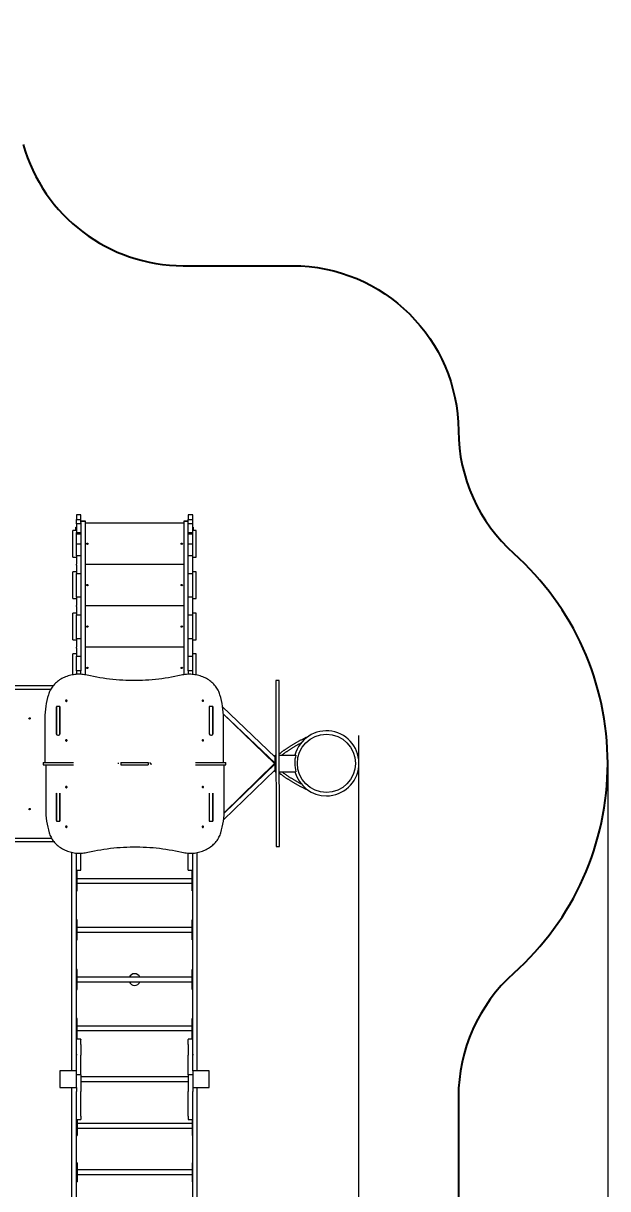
# Model space of a CAD drawing. Header units: millimetres. Extents: x -5243 to 4376, y -6091 to 4501.
# Drawn here: x 857 to 4376, y -2519 to 4501 of the extents above; entities that cross this region are included whole.
import ezdxf

# ---------------------------------------------------------------- set-up
doc = ezdxf.new("R2010")
doc.units = ezdxf.units.MM
for name, color, linetype in [('DiKom', 7, 'Continuous'), ('DIKOM_ЗОНА', 80, 'Continuous'), ('DIKOM_РАЗМЕР_ЗОНА', 7, 'Continuous'), ('DIKOM_РАЗМЕР_ОБЪЕКТА', 7, 'Continuous')]:
    doc.layers.add(name, color=color, linetype=linetype)
doc.styles.add('style1', font='arial.ttf', dxfattribs={"width": 0.8})
doc.dimstyles.new('1-50', dxfattribs={"dimtxt": 300, "dimasz": 200, "dimexe": 100, "dimexo": 0, "dimgap": 100, "dimtad": 1, "dimtxsty": 'style1', "dimcen": 200, "dimclrd": 7, "dimclre": 7, "dimclrt": 7, "dimadec": 1, "dimazin": 2, "dimtfac": 1, "dimtmove": 0, "dimatfit": 2, "dimfxl": 0, "dimlwd": 25, "dimlwe": 18, "dimarcsym": 0})

# ---------------------------------------------------------------- blocks, each defined once
blk = doc.blocks.new('*D11')
at = {"layer": 'Defpoints', "color": 0, "transparency": 16777216}
for p in [(-2906.5, 292.2), (2875.7, 212), (-2906.5, -4465.8)]:
    blk.add_point(p, dxfattribs=at)
at = {"layer": 'DIKOM_РАЗМЕР_ОБЪЕКТА', "color": 7, "lineweight": 18, "transparency": 16777216}
for p, q in [((-2906.5, 292.2), (-2906.5, -4565.8)), ((2875.7, 212), (2875.7, -4565.8))]:
    blk.add_line(p, q, dxfattribs=at)
at = {"layer": 'DIKOM_РАЗМЕР_ОБЪЕКТА', "color": 7, "lineweight": 25, "transparency": 16777216}
blk.add_line((2675.7, -4465.8), (-2706.5, -4465.8), dxfattribs=at)
at = {"layer": 'DIKOM_РАЗМЕР_ОБЪЕКТА', "color": 7, "transparency": 16777216}
for points in [[(-2706.5, -4432.5), (-2706.5, -4499.1), (-2906.5, -4465.8)], [(2675.7, -4432.5), (2675.7, -4499.1), (2875.7, -4465.8)]]:
    blk.add_solid(points, dxfattribs=at)
at = {"layer": 'DIKOM_РАЗМЕР_ОБЪЕКТА', "color": 7, "transparency": 16777216, "insert": (1204.8, -4212.6), "char_height": 300, "attachment_point": 5, "style": 'style1'}
blk.add_mtext('5800', dxfattribs=at)
blk = doc.blocks.new('*D12')
at = {"layer": 'Defpoints', "color": 0, "transparency": 16777216}
for p in [(-1173.1, 2502), (-3508.9, -3299.1), (1059.9, -3299.1)]:
    blk.add_point(p, dxfattribs=at)
at = {"layer": 'DIKOM_РАЗМЕР_ОБЪЕКТА', "color": 7, "lineweight": 18, "transparency": 16777216}
for p, q in [((-1173.1, 2502), (-3608.9, 2502)), ((1059.9, -3299.1), (-3608.9, -3299.1))]:
    blk.add_line(p, q, dxfattribs=at)
at = {"layer": 'DIKOM_РАЗМЕР_ОБЪЕКТА', "color": 7, "lineweight": 25, "transparency": 16777216}
blk.add_line((-3508.9, 2302), (-3508.9, -3099.1), dxfattribs=at)
at = {"layer": 'DIKOM_РАЗМЕР_ОБЪЕКТА', "color": 7, "transparency": 16777216}
for points in [[(-3542.2, 2302), (-3475.6, 2302), (-3508.9, 2502)], [(-3542.2, -3099.1), (-3475.6, -3099.1), (-3508.9, -3299.1)]]:
    blk.add_solid(points, dxfattribs=at)
at = {"layer": 'DIKOM_РАЗМЕР_ОБЪЕКТА', "color": 7, "transparency": 16777216, "insert": (-3762.1, 53.3), "char_height": 300, "attachment_point": 5, "rotation": 90, "style": 'style1'}
blk.add_mtext('5800', dxfattribs=at)
blk = doc.blocks.new('*D13')
at = {"layer": 'Defpoints', "color": 0, "transparency": 16777216}
for p in [(-890.5, 4500.9), (-4792.5, -4799.1), (1170.9, -4799.1)]:
    blk.add_point(p, dxfattribs=at)
at = {"layer": 'DIKOM_РАЗМЕР_ЗОНА', "color": 7, "lineweight": 18, "transparency": 16777216}
for p, q in [((-890.5, 4500.9), (-4892.5, 4500.9)), ((1170.9, -4799.1), (-4892.5, -4799.1))]:
    blk.add_line(p, q, dxfattribs=at)
at = {"layer": 'DIKOM_РАЗМЕР_ЗОНА', "color": 7, "lineweight": 25, "transparency": 16777216}
blk.add_line((-4792.5, 4300.9), (-4792.5, -4599.1), dxfattribs=at)
at = {"layer": 'DIKOM_РАЗМЕР_ЗОНА', "color": 7, "transparency": 16777216}
for points in [[(-4825.8, 4300.9), (-4759.1, 4300.9), (-4792.5, 4500.9)], [(-4825.8, -4599.1), (-4759.1, -4599.1), (-4792.5, -4799.1)]]:
    blk.add_solid(points, dxfattribs=at)
at = {"layer": 'DIKOM_РАЗМЕР_ЗОНА', "color": 7, "transparency": 16777216, "insert": (-5045.8, 21.3), "char_height": 300, "attachment_point": 5, "rotation": 90, "style": 'style1'}
blk.add_mtext('9300', dxfattribs=at)
blk = doc.blocks.new('*D14')
at = {"layer": 'Defpoints', "color": 0, "transparency": 16777216}
for p in [(4375.8, 43.3), (-4406.5, -179.2), (4375.8, -5991.4)]:
    blk.add_point(p, dxfattribs=at)
at = {"layer": 'DIKOM_РАЗМЕР_ЗОНА', "color": 7, "lineweight": 18, "transparency": 16777216}
for p, q in [((4375.8, 43.3), (4375.8, -6091.4)), ((-4406.5, -179.2), (-4406.5, -6091.4))]:
    blk.add_line(p, q, dxfattribs=at)
at = {"layer": 'DIKOM_РАЗМЕР_ЗОНА', "color": 7, "lineweight": 25, "transparency": 16777216}
blk.add_line((-4206.5, -5991.4), (4175.8, -5991.4), dxfattribs=at)
at = {"layer": 'DIKOM_РАЗМЕР_ЗОНА', "color": 7, "transparency": 16777216}
for points in [[(-4206.5, -5958.1), (-4206.5, -6024.8), (-4406.5, -5991.4)], [(4175.8, -5958.1), (4175.8, -6024.8), (4375.8, -5991.4)]]:
    blk.add_solid(points, dxfattribs=at)
at = {"layer": 'DIKOM_РАЗМЕР_ЗОНА', "color": 7, "transparency": 16777216, "insert": (1186.8, -5738.3), "char_height": 300, "attachment_point": 5, "style": 'style1'}
blk.add_mtext('8800', dxfattribs=at)

msp = doc.modelspace()

# ---------------------------------------------------------------- linework, layer by layer
at = {"color": 7, "linetype": 'Continuous', "lineweight": 15}
for p, q in [((1203.93, 1540.9), (1176.93, 1540.9)), ((1176.93, 1540.9), (1176.93, 1511.771)), ((1176.93, 1511.771), (1203.93, 1511.771)), ((1176.93, 1486.584), (1176.93, 1511.771)), ((1203.93, 1486.584), (1176.93, 1486.584)), ((1176.93, 1486.584), (1176.93, 1433.649)), ((1203.93, 1511.771), (1203.93, 1540.9)), ((1203.93, 1493.254), (1203.93, 1511.771)), ((1230.93, 1502.793), (1203.93, 1502.793)), ((1203.93, 1502.145), (1230.93, 1502.145)), ((1203.93, 1493.254), (1203.93, 1453.487)), ((1230.93, 1502.145), (1230.93, 1502.793)), ((1230.93, 1453.487), (1230.93, 1502.145)), ((1822.93, 1490.9), (1230.93, 1490.9)), ((1849.93, 1502.793), (1822.93, 1502.793)), ((1822.93, 1502.793), (1822.93, 1502.145)), ((1822.93, 1502.145), (1849.93, 1502.145)), ((1822.93, 1502.145), (1822.93, 1453.487)), ((1876.93, 1540.9), (1849.93, 1540.9)), ((1849.93, 1540.9), (1849.93, 1511.771)), ((1849.93, 1511.771), (1876.93, 1511.771)), ((1849.93, 1493.254), (1849.93, 1511.771)), ((1849.93, 1453.487), (1849.93, 1493.254)), ((1876.93, 1486.584), (1849.93, 1486.584)), ((1876.93, 1511.771), (1876.93, 1540.9)), ((1876.93, 1486.584), (1876.93, 1511.771)), ((1876.93, 1433.649), (1876.93, 1486.584)), ((1176.93, 1445.9), (1155.93, 1445.9)), ((1155.93, 1285.9), (1155.93, 1445.9)), ((1173.93, 1445.9), (1173.93, 1465.9)), ((1173.93, 1465.9), (1176.93, 1465.9)), ((1176.93, 1433.649), (1203.93, 1433.649)), ((1176.93, 1422.861), (1176.93, 1433.649)), ((1203.93, 1422.861), (1176.93, 1422.861)), ((1176.93, 1363.95), (1176.93, 1422.861)), ((1203.93, 1453.487), (1203.93, 1433.359)), ((1203.93, 1433.359), (1203.93, 1331.49)), ((1230.93, 1433.359), (1230.93, 1453.487)), ((1230.93, 1331.49), (1230.93, 1433.359)), ((1822.93, 1453.487), (1822.93, 1433.359)), ((1822.93, 1433.359), (1822.93, 1331.49)), ((1849.93, 1433.359), (1849.93, 1453.487)), ((1849.93, 1433.649), (1876.93, 1433.649)), ((1849.93, 1331.49), (1849.93, 1433.359)), ((1876.93, 1422.861), (1849.93, 1422.861)), ((1876.93, 1465.9), (1879.93, 1465.9)), ((1897.93, 1445.9), (1876.93, 1445.9)), ((1876.93, 1422.861), (1876.93, 1433.649)), ((1876.93, 1363.95), (1876.93, 1422.861)), ((1879.93, 1465.9), (1879.93, 1445.9)), ((1897.93, 1285.9), (1897.93, 1445.9)), ((1203.93, 1363.95), (1176.93, 1363.95)), ((1176.93, 1292.9), (1176.93, 1363.95)), ((1876.93, 1363.95), (1849.93, 1363.95)), ((1876.93, 1292.9), (1876.93, 1363.95)), ((1155.93, 1285.9), (1176.93, 1285.9)), ((1203.93, 1292.9), (1176.93, 1292.9)), ((1176.93, 1292.9), (1176.93, 1242.9)), ((1203.93, 1331.49), (1203.93, 633.445)), ((1230.93, 633.445), (1230.93, 1331.49)), ((1822.93, 1331.49), (1822.93, 633.445)), ((1849.93, 633.445), (1849.93, 1331.49)), ((1876.93, 1292.9), (1849.93, 1292.9)), ((1876.93, 1242.9), (1876.93, 1292.9)), ((1876.93, 1285.9), (1897.93, 1285.9)), ((1176.93, 1196.9), (1155.93, 1196.9)), ((1155.93, 1036.9), (1155.93, 1196.9)), ((1176.93, 1236.9), (1176.93, 1242.9)), ((1176.93, 1236.9), (1176.93, 1186.9)), ((1822.93, 1241.9), (1230.93, 1241.9)), ((1876.93, 1236.9), (1876.93, 1242.9)), ((1876.93, 1186.9), (1876.93, 1236.9)), ((1897.93, 1196.9), (1876.93, 1196.9)), ((1897.93, 1185.292), (1897.93, 1196.9)), ((1176.93, 1186.9), (1203.93, 1186.9)), ((1176.93, 1116.9), (1176.93, 1186.9)), ((1849.93, 1186.9), (1876.93, 1186.9)), ((1876.93, 1116.9), (1876.93, 1186.9)), ((1897.93, 1036.9), (1897.93, 1185.292)), ((1176.93, 1113.9), (1176.93, 1116.9)), ((1176.93, 1043.9), (1176.93, 1113.9)), ((1876.93, 1113.9), (1876.93, 1116.9)), ((1876.93, 1043.9), (1876.93, 1113.9)), ((1155.93, 1036.9), (1176.93, 1036.9)), ((1203.93, 1043.9), (1176.93, 1043.9)), ((1176.93, 1043.9), (1176.93, 993.9)), ((1176.93, 987.9), (1176.93, 993.9)), ((1176.93, 987.9), (1176.93, 937.9)), ((1822.93, 991.9), (1230.93, 991.9)), ((1876.93, 1043.9), (1849.93, 1043.9)), ((1876.93, 993.9), (1876.93, 1043.9)), ((1876.93, 1036.9), (1897.93, 1036.9)), ((1876.93, 987.9), (1876.93, 993.9)), ((1876.93, 937.9), (1876.93, 987.9)), ((1176.93, 946.9), (1155.93, 946.9)), ((1155.93, 786.9), (1155.93, 946.9)), ((1176.93, 937.9), (1203.93, 937.9)), ((1176.93, 867.9), (1176.93, 937.9)), ((1849.93, 937.9), (1876.93, 937.9)), ((1897.93, 946.9), (1876.93, 946.9)), ((1876.93, 867.9), (1876.93, 937.9)), ((1897.93, 786.9), (1897.93, 946.9)), ((1176.93, 863.9), (1176.93, 867.9)), ((1176.93, 793.9), (1176.93, 863.9)), ((1876.93, 863.9), (1876.93, 867.9)), ((1876.93, 793.9), (1876.93, 863.9)), ((1155.93, 786.9), (1176.93, 786.9)), ((1203.93, 793.9), (1176.93, 793.9)), ((1176.93, 793.9), (1176.93, 743.9)), ((1876.93, 793.9), (1849.93, 793.9)), ((1876.93, 743.9), (1876.93, 793.9)), ((1876.93, 786.9), (1897.93, 786.9)), ((1176.93, 702.679), (1155.93, 702.679)), ((1155.93, 577.001), (1155.93, 702.679)), ((1176.93, 737.9), (1176.93, 743.9)), ((1176.93, 737.9), (1176.93, 687.9)), ((1822.93, 742.9), (1230.93, 742.9)), ((1876.93, 737.9), (1876.93, 743.9)), ((1876.93, 687.9), (1876.93, 737.9)), ((1897.93, 702.679), (1876.93, 702.679)), ((1897.93, 576.12), (1897.93, 702.679)), ((1176.93, 687.9), (1203.93, 687.9)), ((1176.93, 617.9), (1176.93, 687.9)), ((1203.93, 633.445), (1203.93, 600.564)), ((1230.93, 576.369), (1230.93, 633.445)), ((1822.93, 633.445), (1822.93, 577.218)), ((1849.93, 687.9), (1876.93, 687.9)), ((1849.93, 600.564), (1849.93, 633.445)), ((1876.93, 617.9), (1876.93, 687.9)), ((1176.93, 614.9), (1176.93, 617.9)), ((1176.93, 601.358), (1176.93, 614.9)), ((1203.93, 601.358), (1176.93, 601.358)), ((1176.93, 601.358), (1176.93, 581.182)), ((1176.93, 579.437), (1176.93, 581.182)), ((1203.93, 581.182), (1203.93, 600.564)), ((1203.93, 579.584), (1203.93, 581.182)), ((1876.93, 601.358), (1849.93, 601.358)), ((1849.93, 600.564), (1849.93, 581.182)), ((1849.93, 579.806), (1849.93, 581.182)), ((1876.93, 614.9), (1876.93, 617.9)), ((1876.93, 601.358), (1876.93, 614.9)), ((1876.93, 581.182), (1876.93, 601.358)), ((1876.93, 579.047), (1876.93, 581.182)), ((783.311, 511.9), (946.854, 511.9)), ((946.854, 511.9), (966.533, 511.9)), ((966.533, 511.9), (976.797, 511.9)), ((976.797, 511.9), (992.75, 511.9)), ((992.75, 511.9), (1010.052, 511.9)), ((1010.052, 511.9), (1026.394, 511.9)), ((1026.394, 511.9), (1037.737, 511.9)), ((2396.618, 542.438), (2376.618, 542.375)), ((782.925, 490.9), (946.469, 490.9)), ((946.469, 490.9), (973.304, 490.9)), ((973.304, 490.9), (981.658, 490.9)), ((981.658, 490.9), (993.053, 490.9)), ((993.053, 490.9), (1010.355, 490.9)), ((1010.355, 490.9), (1022.028, 490.9)), ((1022.028, 490.9), (1022.81, 490.9)), ((1055.18, 380.466), (1055.18, 221.55)), ((1076.93, 386.405), (1055.93, 386.405)), ((1055.93, 386.405), (1055.93, 385.293)), ((1055.93, 385.293), (1055.93, 218.561)), ((1076.93, 386.405), (1076.93, 385.293)), ((1076.93, 385.293), (1076.93, 218.561)), ((1076.93, 375.02), (1077.362, 375.02)), ((1077.68, 221.55), (1077.68, 380.466)), ((1976.18, 380.466), (1976.18, 221.55)), ((1976.497, 375.017), (1976.93, 375.017)), ((1997.93, 386.405), (1976.93, 386.405)), ((1976.93, 386.405), (1976.93, 385.293)), ((1976.93, 385.293), (1976.93, 218.561)), ((1997.93, 386.405), (1997.93, 385.293)), ((1997.93, 385.293), (1997.93, 218.561)), ((1998.68, 221.55), (1998.68, 380.466)), ((2373.051, 81.026), (2057.186, 383.012)), ((987.106, 316.075), (987.106, 48.406)), ((2061.103, 342.051), (2373.167, 43.699)), ((2061.168, 340.812), (2369.291, 42.35)), ((2061.795, 48.406), (2061.795, 316.075)), ((1064.18, 213.756), (1068.68, 213.756)), ((1985.18, 213.756), (1989.68, 213.756)), ((2373.016, 92.362), (2378.016, 92.378)), ((2373.327, -7.638), (2373.016, 92.362)), ((2398.016, 92.44), (2498.015, 92.75)), ((2498.016, 92.737), (2498.015, 92.75)), ((976.658, 48.406), (976.658, 33.406)), ((976.658, 48.406), (1057.833, 48.406)), ((976.658, 33.406), (1057.833, 33.406)), ((992.065, 33.406), (992.065, -234.272)), ((1057.833, 48.406), (1159.631, 48.406)), ((1057.833, 33.406), (1159.631, 33.406)), ((1427.4, 45.416), (1427.4, 41.323)), ((1444.49, 48.406), (1444.49, 33.406)), ((1444.49, 48.406), (1464.534, 48.406)), ((1444.49, 33.406), (1464.534, 33.406)), ((1464.534, 48.406), (1589.327, 48.406)), ((1464.534, 33.406), (1589.327, 33.406)), ((1589.327, 48.406), (1609.371, 48.406)), ((1589.327, 33.406), (1609.371, 33.406)), ((1609.371, 48.406), (1609.371, 33.406)), ((1626.46, 40.48), (1626.46, 36.387)), ((1894.23, 48.406), (1996.028, 48.406)), ((1894.23, 33.406), (1996.028, 33.406)), ((1996.028, 48.406), (2077.203, 48.406)), ((1996.028, 33.406), (2077.203, 33.406)), ((2062.715, -296.947), (2373.292, 3.699)), ((2373.176, 41.026), (2066.268, -256.069)), ((2369.291, 42.35), (2066.323, -254.789)), ((2066.755, -234.272), (2066.755, 33.406)), ((2077.203, 33.406), (2077.203, 48.406)), ((2373.327, -7.638), (2378.327, -7.622)), ((2398.327, -7.56), (2498.326, -7.249)), ((2498.326, -7.236), (2498.326, -7.249)), ((1055.18, -139.747), (1055.18, -298.663)), ((1055.93, -137.101), (1055.93, -303.493)), ((1076.93, -137.101), (1076.93, -303.493)), ((1077.68, -298.663), (1077.68, -139.747)), ((1976.18, -139.747), (1976.18, -298.663)), ((1976.93, -137.101), (1976.93, -303.493)), ((1997.93, -137.101), (1997.93, -303.493)), ((1998.68, -298.663), (1998.68, -139.747)), ((1055.93, -303.493), (1055.93, -304.605)), ((1055.93, -304.605), (1076.93, -304.605)), ((1077.362, -293.217), (1076.93, -293.217)), ((1076.93, -303.493), (1076.93, -304.605)), ((1976.93, -293.217), (1976.498, -293.217)), ((1976.93, -303.493), (1976.93, -304.605)), ((1976.93, -304.605), (1997.93, -304.605)), ((1997.93, -303.493), (1997.93, -304.605)), ((901.143, -409.1), (787.328, -409.1)), ((924.329, -409.1), (901.143, -409.1)), ((983.634, -409.1), (924.329, -409.1)), ((1012.084, -409.1), (983.634, -409.1)), ((1027.772, -409.1), (1012.084, -409.1)), ((900.742, -430.1), (786.927, -430.1)), ((917.745, -430.1), (900.742, -430.1)), ((990.606, -430.1), (917.745, -430.1)), ((1011.469, -430.1), (990.606, -430.1)), ((1042.699, -430.1), (1011.469, -430.1)), ((2379.725, -457.62), (2399.725, -457.558)), ((1149.93, -1791.052), (1149.93, -493.09)), ((1176.93, -1791.052), (1176.93, -497.244)), ((1203.93, -578.194), (1203.93, -498.003)), ((1849.93, -578.194), (1849.93, -497.781)), ((1876.93, -1791.052), (1876.93, -497.634)), ((1903.93, -1791.052), (1903.93, -494.117)), ((1176.93, -600.12), (1203.93, -600.12)), ((1180.93, -606.858), (1176.93, -606.858)), ((1180.93, -621.697), (1180.93, -606.858)), ((1180.93, -698.988), (1180.93, -621.697)), ((1203.93, -597.81), (1203.93, -578.194)), ((1203.93, -600.12), (1203.93, -597.81)), ((1849.93, -597.81), (1849.93, -578.194)), ((1849.93, -600.12), (1849.93, -597.81)), ((1849.93, -600.12), (1876.93, -600.12)), ((1876.93, -606.858), (1872.93, -606.858)), ((1872.93, -621.697), (1872.93, -606.858)), ((1872.93, -698.988), (1872.93, -621.697)), ((1872.93, -652.004), (1180.93, -652.004)), ((1180.93, -679.004), (1872.93, -679.004)), ((1180.93, -724.149), (1180.93, -698.988)), ((1872.93, -724.149), (1872.93, -698.988)), ((1176.93, -724.149), (1180.93, -724.149)), ((1872.93, -724.149), (1876.93, -724.149)), ((1180.93, -899.411), (1176.93, -899.411)), ((1180.93, -917.835), (1180.93, -899.411)), ((1876.93, -899.411), (1872.93, -899.411)), ((1872.93, -917.835), (1872.93, -899.411)), ((1180.93, -997.586), (1180.93, -917.835)), ((1872.93, -945.787), (1180.93, -945.787)), ((1180.93, -972.787), (1872.93, -972.787)), ((1872.93, -997.586), (1872.93, -917.835)), ((1176.93, -1019.162), (1180.93, -1019.162)), ((1180.93, -1019.162), (1180.93, -997.586)), ((1872.93, -1019.162), (1872.93, -997.586)), ((1872.93, -1019.162), (1876.93, -1019.162)), ((1180.93, -1199.158), (1176.93, -1199.158)), ((1180.93, -1220.734), (1180.93, -1199.158)), ((1180.93, -1300.485), (1180.93, -1220.734)), ((1872.93, -1245.533), (1180.93, -1245.533)), ((1876.93, -1199.158), (1872.93, -1199.158)), ((1872.93, -1220.734), (1872.93, -1199.158)), ((1872.93, -1300.485), (1872.93, -1220.734)), ((1176.93, -1318.909), (1180.93, -1318.909)), ((1180.93, -1272.533), (1872.93, -1272.533)), ((1180.93, -1318.909), (1180.93, -1300.485)), ((1872.93, -1318.909), (1872.93, -1300.485)), ((1872.93, -1318.909), (1876.93, -1318.909)), ((1180.93, -1494.171), (1176.93, -1494.171)), ((1180.93, -1519.332), (1180.93, -1494.171)), ((1180.93, -1596.623), (1180.93, -1519.332)), ((1872.93, -1539.316), (1180.93, -1539.316)), ((1876.93, -1494.171), (1872.93, -1494.171)), ((1872.93, -1519.332), (1872.93, -1494.171)), ((1872.93, -1596.623), (1872.93, -1519.332)), ((1176.93, -1611.462), (1180.93, -1611.462)), ((1180.93, -1566.316), (1872.93, -1566.316)), ((1180.93, -1611.462), (1180.93, -1596.623)), ((1872.93, -1611.462), (1872.93, -1596.623)), ((1872.93, -1611.462), (1876.93, -1611.462)), ((1203.93, -1618.194), (1176.93, -1618.194)), ((1203.93, -1618.194), (1203.93, -1620.284)), ((1203.93, -1649.624), (1203.93, -1620.284)), ((1203.93, -1649.624), (1203.93, -1714.477)), ((1876.93, -1618.194), (1849.93, -1618.194)), ((1849.93, -1618.194), (1849.93, -1620.284)), ((1849.93, -1649.624), (1849.93, -1620.284)), ((1849.93, -1649.624), (1849.93, -1714.477)), ((1176.93, -1708.588), (1176.93, -1714.477)), ((1176.93, -1791.161), (1176.93, -1714.477)), ((1203.93, -1791.161), (1203.93, -1714.477)), ((1849.93, -1791.161), (1849.93, -1714.477)), ((1876.93, -1708.588), (1876.93, -1714.477)), ((1876.93, -1791.161), (1876.93, -1714.477)), ((1176.93, -1809.209), (1076.93, -1809.209)), ((1076.93, -1809.209), (1076.93, -1909.209)), ((1149.93, -1809.209), (1149.93, -1791.052)), ((1176.93, -1809.209), (1176.93, -1791.161)), ((1176.93, -1909.209), (1176.93, -1809.209)), ((1203.93, -1832.334), (1203.93, -1791.161)), ((1849.93, -1832.334), (1849.93, -1791.161)), ((1876.93, -1809.209), (1876.93, -1791.161)), ((1976.93, -1809.209), (1876.93, -1809.209)), ((1876.93, -1809.209), (1876.93, -1909.209)), ((1903.93, -1809.209), (1903.93, -1791.052)), ((1976.93, -1909.209), (1976.93, -1809.209)), ((1203.93, -1832.334), (1176.93, -1832.334)), ((1203.93, -1832.334), (1203.93, -1932.319)), ((1849.93, -1845.709), (1203.93, -1845.709)), ((1203.93, -1872.709), (1849.93, -1872.709)), ((1876.93, -1832.334), (1849.93, -1832.334)), ((1849.93, -1832.334), (1849.93, -1932.319)), ((1076.93, -1909.209), (1176.93, -1909.209)), ((1149.93, -1950.201), (1149.93, -1909.209)), ((1149.93, -3190.201), (1149.93, -1950.201)), ((1176.93, -1909.209), (1176.93, -1932.319)), ((1176.93, -1959.676), (1176.93, -1932.319)), ((1176.93, -3190.201), (1176.93, -1950.201)), ((1176.93, -2082.723), (1176.93, -1959.676)), ((1203.93, -1959.676), (1203.93, -1932.319)), ((1203.93, -2082.723), (1203.93, -1959.676)), ((1849.93, -1959.676), (1849.93, -1932.319)), ((1849.93, -2082.723), (1849.93, -1959.676)), ((1876.93, -1909.198), (1876.93, -1932.319)), ((1876.93, -1909.209), (1976.93, -1909.209)), ((1876.93, -1959.676), (1876.93, -1932.319)), ((1876.93, -3190.201), (1876.93, -1950.201)), ((1876.93, -2082.723), (1876.93, -1959.676)), ((1903.93, -1950.201), (1903.93, -1909.209)), ((1903.93, -3190.201), (1903.93, -1950.201)), ((1176.93, -2101.721), (1203.93, -2101.721)), ((1180.93, -2101.721), (1180.93, -2110.607)), ((1203.93, -2082.723), (1203.93, -2101.721)), ((1849.93, -2082.723), (1849.93, -2101.721)), ((1849.93, -2101.721), (1876.93, -2101.721)), ((1872.93, -2101.721), (1872.93, -2110.607)), ((1180.93, -2110.607), (1180.93, -2185.033)), ((1872.93, -2126.986), (1180.93, -2126.986)), ((1180.93, -2153.985), (1872.93, -2153.985)), ((1872.93, -2110.607), (1872.93, -2185.033)), ((1176.93, -2197.698), (1180.93, -2197.698)), ((1180.93, -2185.033), (1180.93, -2197.698)), ((1872.93, -2185.033), (1872.93, -2197.698)), ((1872.93, -2197.698), (1876.93, -2197.698)), ((1180.93, -2362.369), (1176.93, -2362.369)), ((1180.93, -2362.369), (1180.93, -2389.704)), ((1876.93, -2362.369), (1872.93, -2362.369)), ((1872.93, -2362.369), (1872.93, -2389.704)), ((1180.93, -2389.704), (1180.93, -2464.13)), ((1872.93, -2406.082), (1180.93, -2406.082)), ((1180.93, -2433.082), (1872.93, -2433.082)), ((1872.93, -2389.704), (1872.93, -2464.13)), ((1176.93, -2476.795), (1180.93, -2476.795)), ((1180.93, -2464.13), (1180.93, -2476.795)), ((1872.93, -2464.13), (1872.93, -2476.795)), ((1872.93, -2476.795), (1876.93, -2476.795))]:
    msp.add_line(p, q, dxfattribs=at)
at = {"color": 7, "linetype": 'Continuous', "lineweight": 15, "flags": 128}
for points in [[(1241.406, 574.18), (1233.292, 575.923), (1225.097, 577.355), (1216.837, 578.474), (1208.529, 579.277), (1200.188, 579.762), (1191.83, 579.929), (1183.472, 579.778), (1175.129, 579.309), (1166.819, 578.522), (1158.556, 577.419), (1150.358, 576.003), (1142.239, 574.275), (1134.216, 572.24), (1126.304, 569.902), (1118.519, 567.264), (1110.875, 564.332), (1103.388, 561.112), (1096.071, 557.609), (1088.939, 553.832), (1082.006, 549.786), (1075.285, 545.48), (1068.79, 540.922), (1062.532, 536.121), (1056.524, 531.087), (1050.778, 525.828), (1045.304, 520.356), (1040.114, 514.68), (1035.217, 508.812), (1030.623, 502.764), (1026.34, 496.546), (1022.378, 490.171), (1018.743, 483.651), (1015.443, 476.999), (1012.484, 470.228), (1009.871, 463.35), (1007.611, 456.38)], [(1807.495, 574.18), (1788.388, 569.849), (1769.193, 565.822), (1749.916, 562.099), (1730.563, 558.682), (1711.142, 555.571), (1691.658, 552.769), (1672.118, 550.276), (1652.529, 548.093), (1632.898, 546.22), (1613.229, 544.659), (1593.532, 543.409), (1573.811, 542.471), (1554.073, 541.846), (1534.326, 541.533), (1514.575, 541.533), (1494.828, 541.846), (1475.091, 542.471), (1455.37, 543.409), (1435.672, 544.659), (1416.004, 546.22), (1396.372, 548.093), (1376.783, 550.276), (1357.243, 552.769), (1337.759, 555.571), (1318.338, 558.682), (1298.985, 562.099), (1279.708, 565.822), (1260.513, 569.849), (1241.406, 574.18)], [(2041.29, 456.38), (2039.03, 463.35), (2036.418, 470.228), (2033.458, 476.999), (2030.158, 483.651), (2026.523, 490.171), (2022.561, 496.546), (2018.278, 502.764), (2013.684, 508.812), (2008.787, 514.68), (2003.597, 520.356), (1998.123, 525.828), (1992.377, 531.087), (1986.369, 536.121), (1980.111, 540.922), (1973.616, 545.48), (1966.895, 549.786), (1959.962, 553.832), (1952.83, 557.609), (1945.514, 561.112), (1938.026, 564.332), (1930.382, 567.264), (1922.597, 569.902), (1914.685, 572.24), (1906.662, 574.275), (1898.543, 576.003), (1890.345, 577.419), (1882.082, 578.522), (1873.772, 579.309), (1865.429, 579.778), (1857.071, 579.929), (1848.714, 579.762), (1840.372, 579.277), (1832.064, 578.474), (1823.804, 577.355), (1815.609, 575.923), (1807.495, 574.18)], [(2376.618, 542.375), (2376.618, 542.228), (2376.619, 541.787), (2376.622, 541.058), (2376.625, 540.046), (2376.629, 538.763), (2376.634, 537.22), (2376.639, 535.433), (2376.646, 533.42)], [(2376.646, 533.42), (2376.681, 522.054), (2376.717, 510.444), (2376.754, 498.596), (2376.791, 486.517), (2376.829, 474.212), (2376.868, 461.688), (2376.908, 448.951), (2376.948, 436.008), (2376.989, 422.864), (2377.031, 409.528), (2377.073, 396.004), (2377.115, 382.302), (2377.158, 368.426), (2377.202, 354.385), (2377.246, 340.186), (2377.291, 325.835), (2377.336, 311.341), (2377.381, 296.71), (2377.427, 281.949), (2377.473, 267.067), (2377.52, 252.071), (2377.567, 236.969), (2377.614, 221.767), (2377.662, 206.475), (2377.709, 191.099), (2377.757, 175.647), (2377.806, 160.128), (2377.854, 144.549), (2377.903, 128.919), (2377.951, 113.244), (2378, 97.533), (2378.049, 81.795), (2378.098, 66.036), (2378.147, 50.265), (2378.196, 34.49), (2378.245, 18.72), (2378.294, 2.961), (2378.343, -12.778), (2378.392, -28.488), (2378.44, -44.163), (2378.489, -59.794), (2378.537, -75.373), (2378.586, -90.892), (2378.634, -106.343), (2378.681, -121.719), (2378.729, -137.012), (2378.776, -152.213), (2378.823, -167.316), (2378.87, -182.312), (2378.916, -197.194), (2378.962, -211.954), (2379.007, -226.585), (2379.052, -241.08), (2379.097, -255.43), (2379.141, -269.63), (2379.185, -283.671), (2379.228, -297.546), (2379.27, -311.249), (2379.312, -324.772), (2379.354, -338.109), (2379.395, -351.252), (2379.435, -364.196), (2379.474, -376.933), (2379.513, -389.457), (2379.552, -401.762), (2379.589, -413.841), (2379.626, -425.688), (2379.662, -437.298), (2379.697, -448.665)], [(2396.645, 533.482), (2396.639, 535.496), (2396.634, 537.282), (2396.629, 538.825), (2396.625, 540.108), (2396.622, 541.12), (2396.619, 541.849), (2396.618, 542.29), (2396.618, 542.438)], [(2399.697, -448.602), (2399.662, -437.236), (2399.626, -425.626), (2399.589, -413.779), (2399.552, -401.7), (2399.513, -389.395), (2399.474, -376.871), (2399.435, -364.134), (2399.395, -351.19), (2399.354, -338.047), (2399.312, -324.71), (2399.27, -311.187), (2399.228, -297.484), (2399.185, -283.609), (2399.141, -269.568), (2399.097, -255.368), (2399.052, -241.018), (2399.007, -226.523), (2398.962, -211.892), (2398.916, -197.132), (2398.87, -182.25), (2398.823, -167.254), (2398.776, -152.151), (2398.729, -136.949), (2398.681, -121.657), (2398.634, -106.281), (2398.585, -90.83), (2398.537, -75.311), (2398.489, -59.732), (2398.44, -44.101), (2398.392, -28.426), (2398.343, -12.716), (2398.294, 3.023), (2398.245, 18.782), (2398.196, 34.553), (2398.147, 50.327), (2398.098, 66.098), (2398.049, 81.857), (2398, 97.595), (2397.951, 113.306), (2397.902, 128.981), (2397.854, 144.612), (2397.805, 160.19), (2397.757, 175.71), (2397.709, 191.161), (2397.661, 206.537), (2397.614, 221.829), (2397.567, 237.031), (2397.52, 252.133), (2397.473, 267.129), (2397.427, 282.011), (2397.381, 296.772), (2397.336, 311.403), (2397.291, 325.898), (2397.246, 340.248), (2397.202, 354.448), (2397.158, 368.488), (2397.115, 382.364), (2397.072, 396.067), (2397.03, 409.59), (2396.989, 422.926), (2396.948, 436.07), (2396.908, 449.013), (2396.868, 461.75), (2396.829, 474.275), (2396.791, 486.579), (2396.754, 498.659), (2396.717, 510.506), (2396.681, 522.116), (2396.645, 533.482)], [(1120.33, 420.52), (1120.152, 421.593), (1119.632, 422.58), (1118.812, 423.399), (1117.758, 423.986), (1116.557, 424.291), (1115.304, 424.291), (1114.103, 423.986), (1113.049, 423.399), (1112.229, 422.58), (1111.709, 421.593), (1111.53, 420.52), (1111.709, 419.446), (1112.229, 418.459), (1113.049, 417.64), (1114.103, 417.053), (1115.304, 416.748), (1116.557, 416.748), (1117.758, 417.053), (1118.812, 417.64), (1119.632, 418.459), (1120.152, 419.446), (1120.33, 420.52)], [(1942.33, 420.52), (1942.152, 421.593), (1941.632, 422.58), (1940.812, 423.399), (1939.758, 423.986), (1938.557, 424.291), (1937.304, 424.291), (1936.103, 423.986), (1935.049, 423.399), (1934.229, 422.58), (1933.709, 421.593), (1933.53, 420.52), (1933.709, 419.446), (1934.229, 418.459), (1935.049, 417.64), (1936.103, 417.053), (1937.304, 416.748), (1938.557, 416.748), (1939.758, 417.053), (1940.812, 417.64), (1941.632, 418.459), (1942.152, 419.446), (1942.33, 420.52)], [(1120.33, 181.497), (1120.152, 182.57), (1119.632, 183.557), (1118.812, 184.377), (1117.758, 184.963), (1116.557, 185.268), (1115.304, 185.268), (1114.103, 184.963), (1113.049, 184.377), (1112.229, 183.557), (1111.709, 182.57), (1111.53, 181.497), (1111.709, 180.423), (1112.229, 179.437), (1113.049, 178.617), (1114.103, 178.031), (1115.304, 177.725), (1116.557, 177.725), (1117.758, 178.031), (1118.812, 178.617), (1119.632, 179.437), (1120.152, 180.423), (1120.33, 181.497)], [(1942.33, 181.497), (1942.152, 182.57), (1941.632, 183.557), (1940.812, 184.377), (1939.758, 184.963), (1938.557, 185.268), (1937.304, 185.268), (1936.103, 184.963), (1935.049, 184.377), (1934.229, 183.557), (1933.709, 182.57), (1933.53, 181.497), (1933.709, 180.423), (1934.229, 179.437), (1935.049, 178.617), (1936.103, 178.031), (1937.304, 177.725), (1938.557, 177.725), (1939.758, 178.031), (1940.812, 178.617), (1941.632, 179.437), (1942.152, 180.423), (1942.33, 181.497)], [(2398.01, 94.452), (2398.336, 93.55), (2398.896, 92.442)], [(2369.291, 42.35), (2369.334, 42.35), (2369.676, 42.351), (2370.355, 42.353), (2371.357, 42.357), (2372.666, 42.361), (2373.171, 42.362)], [(2399.206, -7.557), (2398.654, -8.669), (2398.333, -9.572)], [(1111.53, -99.694), (1111.709, -100.767), (1112.229, -101.754), (1113.049, -102.573), (1114.103, -103.16), (1115.304, -103.465), (1116.557, -103.465), (1117.758, -103.16), (1118.812, -102.573), (1119.632, -101.754), (1120.152, -100.767), (1120.33, -99.694), (1120.152, -98.62), (1119.632, -97.633), (1118.812, -96.814), (1117.758, -96.227), (1116.557, -95.922), (1115.304, -95.922), (1114.103, -96.227), (1113.049, -96.814), (1112.229, -97.633), (1111.709, -98.62), (1111.53, -99.694)], [(1933.53, -99.694), (1933.709, -100.767), (1934.229, -101.754), (1935.049, -102.573), (1936.103, -103.16), (1937.304, -103.465), (1938.557, -103.465), (1939.758, -103.16), (1940.812, -102.573), (1941.632, -101.754), (1942.152, -100.767), (1942.33, -99.694), (1942.152, -98.62), (1941.632, -97.633), (1940.812, -96.814), (1939.758, -96.227), (1938.557, -95.922), (1937.304, -95.922), (1936.103, -96.227), (1935.049, -96.814), (1934.229, -97.633), (1933.709, -98.62), (1933.53, -99.694)], [(1111.53, -338.717), (1111.709, -339.79), (1112.229, -340.777), (1113.049, -341.596), (1114.103, -342.183), (1115.304, -342.488), (1116.557, -342.488), (1117.758, -342.183), (1118.812, -341.596), (1119.632, -340.777), (1120.152, -339.79), (1120.33, -338.717), (1120.152, -337.643), (1119.632, -336.656), (1118.812, -335.837), (1117.758, -335.25), (1116.557, -334.945), (1115.304, -334.945), (1114.103, -335.25), (1113.049, -335.837), (1112.229, -336.656), (1111.709, -337.643), (1111.53, -338.717)], [(1933.53, -338.717), (1933.709, -339.79), (1934.229, -340.777), (1935.049, -341.596), (1936.103, -342.183), (1937.304, -342.488), (1938.557, -342.488), (1939.758, -342.183), (1940.812, -341.596), (1941.632, -340.777), (1942.152, -339.79), (1942.33, -338.717), (1942.152, -337.643), (1941.632, -336.656), (1940.812, -335.837), (1939.758, -335.25), (1938.557, -334.945), (1937.304, -334.945), (1936.103, -335.25), (1935.049, -335.837), (1934.229, -336.656), (1933.709, -337.643), (1933.53, -338.717)], [(1012.57, -374.577), (1014.831, -381.547), (1017.443, -388.425), (1020.402, -395.196), (1023.702, -401.848), (1027.337, -408.368), (1031.3, -414.743), (1035.582, -420.961), (1040.177, -427.009), (1045.074, -432.877), (1050.264, -438.553), (1055.738, -444.025), (1061.484, -449.284), (1067.492, -454.318), (1073.749, -459.119), (1080.245, -463.677), (1086.966, -467.983), (1093.899, -472.029), (1101.03, -475.806), (1108.347, -479.309), (1115.835, -482.529), (1123.479, -485.461), (1131.264, -488.099), (1139.176, -490.437), (1147.199, -492.472), (1155.317, -494.2), (1163.516, -495.616), (1171.778, -496.719), (1180.089, -497.506), (1188.431, -497.975), (1196.789, -498.127), (1205.147, -497.959), (1213.488, -497.474), (1221.797, -496.671), (1230.056, -495.552), (1238.251, -494.12), (1246.365, -492.377)], [(1812.455, -492.377), (1820.569, -494.12), (1828.764, -495.552), (1837.023, -496.671), (1845.332, -497.474), (1853.673, -497.959), (1862.031, -498.127), (1870.389, -497.975), (1878.731, -497.506), (1887.042, -496.719), (1895.304, -495.616), (1903.503, -494.2), (1911.622, -492.472), (1919.644, -490.437), (1927.556, -488.099), (1935.342, -485.461), (1942.986, -482.529), (1950.473, -479.309), (1957.79, -475.806), (1964.922, -472.029), (1971.855, -467.983), (1978.575, -463.677), (1985.071, -459.119), (1991.329, -454.318), (1997.336, -449.284), (2003.083, -444.025), (2008.556, -438.553), (2013.747, -432.877), (2018.644, -427.009), (2023.238, -420.961), (2027.52, -414.743), (2031.483, -408.368), (2035.118, -401.848), (2038.418, -395.196), (2041.377, -388.425), (2043.989, -381.547), (2046.25, -374.577)], [(1246.365, -492.377), (1265.473, -488.046), (1284.668, -484.019), (1303.945, -480.296), (1323.297, -476.879), (1342.719, -473.769), (1362.203, -470.966), (1381.742, -468.473), (1401.331, -466.29), (1420.963, -464.417), (1440.631, -462.856), (1460.329, -461.606), (1480.05, -460.668), (1499.788, -460.043), (1519.535, -459.73), (1539.285, -459.73), (1559.033, -460.043), (1578.77, -460.668), (1598.491, -461.606), (1618.189, -462.856), (1637.857, -464.417), (1657.489, -466.29), (1677.078, -468.473), (1696.618, -470.966), (1716.102, -473.769), (1735.523, -476.879), (1754.875, -480.296), (1774.153, -484.019), (1793.348, -488.046), (1812.455, -492.377)], [(2379.697, -448.665), (2379.704, -450.678), (2379.709, -452.465), (2379.714, -454.007), (2379.718, -455.291), (2379.721, -456.302), (2379.723, -457.032), (2379.725, -457.472), (2379.725, -457.62)], [(2399.725, -457.558), (2399.725, -457.41), (2399.723, -456.97), (2399.721, -456.24), (2399.718, -455.228), (2399.714, -453.945), (2399.709, -452.403), (2399.704, -450.616), (2399.697, -448.602)]]:
    msp.add_lwpolyline(points, dxfattribs=at)
at = {"color": 7, "linetype": 'Continuous', "lineweight": 15}
for centre, radius in [((1242.93, 1365.9), 4), ((1810.93, 1365.9), 4), ((1242.93, 1116.9), 4), ((1810.93, 1116.9), 4), ((1242.93, 866.9), 4), ((1810.93, 866.9), 4), ((1242.93, 617.9), 4), ((1810.93, 617.9), 4), ((894.93, 313.9), 4), ((2682.17, 43.322), 175), ((894.93, -232.1), 4)]:
    msp.add_circle(centre, radius, dxfattribs=at)
for centre, radius, start, end in [((1479.073, 315.826), 491.968, 163.3995142, 179.9710467), ((1569.359, 315.758), 492.437, 0.0368769, 16.5925145), ((1062.137, 380.439), 6.956, 153.1476992, 179.7769227), ((1062.138, 372.939), 6.958, 153.1505835, 179.7742879), ((1070.721, 380.438), 6.959, 0.2283033, 26.8460386), ((1070.72, 372.938), 6.961, 0.230939, 26.8431533), ((1115.93, 411.769), 5.062, 81.1244065, 98.8755935), ((1937.93, 411.769), 5.062, 81.1244065, 98.8755935), ((1937.93, 411.76), 5.067, 81.244267, 98.755733), ((1983.139, 380.438), 6.959, 153.1539614, 179.7716967), ((1983.141, 372.938), 6.961, 153.1568467, 179.769061), ((1991.724, 380.439), 6.956, 0.2230773, 26.8523008), ((1991.723, 372.939), 6.958, 0.2257121, 26.8494165), ((1063.618, 222.2), 8.462, 184.4017015, 273.811566), ((1069.243, 222.2), 8.462, 266.1886137, 355.5983066), ((1984.618, 222.2), 8.462, 184.4016934, 273.8113863), ((1990.243, 222.2), 8.462, 266.188434, 355.5982985), ((2682.17, 43.322), 196, 270.1780491, 165.3984175), ((1115.93, 172.742), 5.065, 81.1304232, 98.8695768), ((1115.93, 172.74), 5.065, 81.2454186, 98.7545814), ((1937.93, 172.742), 5.065, 81.1304232, 98.8695768), ((1937.93, 172.74), 5.065, 81.2454186, 98.7545814), ((2562.056, 198.549), 1.58, 27.5928958, 85.1919996), ((2402.184, 97.096), 4.432, 130.0979187, 160.8477152), ((2671.09, 43.288), 180, 164.0548245, 196.3012738), ((1618.532, 36.721), 8.707, 14.1757908, 92.9291743), ((2402.522, -12.191), 4.431, 199.5039057, 230.2922383), ((2682.17, 43.322), 196, 194.9576807, 270.1780491), ((1062.138, -139.775), 6.958, 153.1503528, 179.7743938), ((1070.72, -139.775), 6.96, 0.2308332, 26.8433838), ((1115.93, -90.94), 5.064, 261.1274807, 278.8725193), ((1937.93, -90.94), 5.064, 261.1274807, 278.8725193), ((1983.141, -139.775), 6.96, 153.1566162, 179.7691668), ((1991.723, -139.775), 6.958, 0.2256062, 26.8496472), ((2563.025, -112.649), 1.578, 275.0641828, 332.790152), ((1484.503, -233.955), 492.437, 180.0368818, 196.5924991), ((1574.787, -234.023), 491.968, 343.3995257, 359.9710457), ((1062.138, -291.136), 6.958, 180.2257313, 206.8496468), ((1062.138, -298.636), 6.958, 180.2257121, 206.8494165), ((1070.72, -291.135), 6.96, 333.1566165, 359.7690416), ((1070.72, -298.635), 6.961, 333.1568467, 359.769061), ((1115.93, -329.963), 5.064, 261.1274807, 278.8725193), ((1937.93, -329.963), 5.064, 261.1274807, 278.8725193), ((1983.141, -291.135), 6.96, 180.2309584, 206.8433835), ((1983.141, -298.635), 6.961, 180.230939, 206.8431533), ((1991.723, -291.136), 6.958, 333.1503532, 359.7742687), ((1991.723, -298.636), 6.958, 333.1505835, 359.7742879), ((1526.93, -1258.955), 35, 22.5498856, 157.4501144), ((1526.93, -1258.955), 35, 202.8265598, 337.1734402)]:
    msp.add_arc(centre, radius, start, end, dxfattribs=at)
for points, knots in [([(2562.187, 200.123), (2560.945, 199.518), (2557.341, 197.763), (2551.36, 194.801), (2544.251, 191.219), (2537.145, 187.573), (2530.052, 183.871), (2522.985, 180.117), (2515.954, 176.317), (2508.969, 172.477), (2502.041, 168.603), (2495.182, 164.701), (2488.4, 160.777), (2481.708, 156.837), (2475.114, 152.886), (2468.629, 148.931), (2462.263, 144.978), (2456.025, 141.032), (2449.926, 137.1), (2443.973, 133.186), (2438.176, 129.297), (2432.543, 125.439), (2427.083, 121.616), (2421.804, 117.834), (2416.714, 114.099), (2411.818, 110.414), (2407.129, 106.787), (2402.962, 103.475), (2400.438, 101.399), (2399.33, 100.487)], [0, 0, 0, 0, 0.01995618, 0.05788131, 0.09580445, 0.13372429, 0.17164259, 0.20956037, 0.24747807, 0.28539709, 0.32331826, 0.36124285, 0.39917208, 0.43710745, 0.47504984, 0.51300133, 0.55096313, 0.58893731, 0.6269261, 0.66493181, 0.70295676, 0.74100464, 0.77907893, 0.81718392, 0.85532518, 0.89350836, 0.93174139, 0.97003315, 1, 1, 1, 1]), ([(2413.273, 92.487), (2413.912, 93.002), (2415.936, 94.633), (2419.581, 97.462), (2424.193, 100.965), (2429.029, 104.54), (2434.065, 108.175), (2439.297, 111.866), (2444.715, 115.604), (2450.309, 119.383), (2456.071, 123.197), (2461.989, 127.038), (2468.056, 130.901), (2474.26, 134.779), (2480.592, 138.665), (2487.04, 142.553), (2493.594, 146.436), (2500.244, 150.308), (2506.979, 154.163), (2513.787, 157.994), (2520.66, 161.792), (2526.186, 164.806), (2529.429, 166.535), (2530.351, 167.027)], [0, 0, 0, 0, 0.02307194, 0.07301074, 0.12304392, 0.17315739, 0.22333858, 0.27357742, 0.32386602, 0.37419681, 0.42456413, 0.47496296, 0.52538882, 0.5758375, 0.62630607, 0.67679133, 0.72729129, 0.77780323, 0.82832522, 0.87885529, 0.92939173, 0.97993261, 1, 1, 1, 1]), ([(2399.691, -15.599), (2400.432, -16.203), (2402.596, -17.964), (2406.352, -20.935), (2411.024, -24.529), (2415.903, -28.178), (2420.977, -31.877), (2426.242, -35.621), (2431.689, -39.405), (2437.309, -43.225), (2443.096, -47.074), (2449.041, -50.949), (2455.134, -54.842), (2461.367, -58.749), (2467.731, -62.663), (2474.215, -66.58), (2480.81, -70.493), (2487.506, -74.395), (2494.292, -78.283), (2501.159, -82.149), (2508.096, -85.987), (2515.093, -89.792), (2522.138, -93.559), (2529.221, -97.281), (2536.331, -100.952), (2543.457, -104.568), (2550.589, -108.121), (2557.162, -111.34), (2561.347, -113.349), (2563.164, -114.221)], [0, 0, 0, 0, 0.02001986, 0.05844273, 0.09679403, 0.1350755, 0.17329821, 0.21147177, 0.24960381, 0.2876999, 0.3257662, 0.36380642, 0.4018247, 0.43982393, 0.47780676, 0.5157758, 0.55373299, 0.59168049, 0.62961952, 0.6675518, 0.70547876, 0.74340172, 0.78132142, 0.8192395, 0.85715721, 0.89507497, 0.93299406, 0.97091577, 1, 1, 1, 1]), ([(2530.941, -81.235), (2530.909, -81.218), (2528.545, -79.982), (2523.88, -77.482), (2516.962, -73.741), (2510.106, -69.961), (2503.318, -66.157), (2496.611, -62.331), (2489.995, -58.491), (2483.482, -54.643), (2477.081, -50.793), (2470.803, -46.949), (2464.659, -43.116), (2458.658, -39.3), (2452.812, -35.509), (2447.128, -31.748), (2441.618, -28.025), (2436.29, -24.345), (2431.153, -20.715), (2426.215, -17.142), (2421.492, -13.635), (2417.261, -10.417), (2414.711, -8.406), (2413.578, -7.512)], [0, 0, 0, 0, 0.00070119, 0.05131415, 0.1019249, 0.15253234, 0.20313453, 0.25373001, 0.30431704, 0.3548934, 0.40545728, 0.45600635, 0.50653808, 0.5570494, 0.60753733, 0.65799771, 0.7084269, 0.75881924, 0.80916917, 0.85946982, 0.90971272, 0.9598884, 1, 1, 1, 1])]:
    msp.add_open_spline(points, degree=3, knots=knots, dxfattribs=at)
at = {"layer": 'DiKom', "color": 3}
msp.add_arc((2679.722, 43.3), 1696.044, 311.8069936, 48.1940479, dxfattribs=at)
at = {"layer": 'DIKOM_ЗОНА', "color": 3}
for points in [[(856.943, 3770.862, 0.33622503), (1819.803, 3040.862), (2476.968, 3040.862, -0.41244446), (3476.95, 2046.906)], [(3810.345, -1220.922, 0.21343692), (3476.968, -1966.317), (3476.968, -3799.138, -0.41421356), (2476.968, -4799.138), (-135.154, -4799.138, -0.19869708), (-347.11, -4711.446)]]:
    msp.add_lwpolyline(points, format="xyb", dxfattribs=at)
msp.add_arc((4476.932, 2052.95), 1000, 180.3462882, 228.1940479, dxfattribs=at)

# ---------------------------------------------------------------- dimensions: what is measured, and where the dimension line sits
at = {"layer": 'DIKOM_РАЗМЕР_ЗОНА', "color": 3}
dim = msp.add_linear_dim(base=(-4792.478, -4799.138), p1=(-890.474, 4500.862), p2=(1170.907, -4799.138), angle=90, dimstyle='1-50', dxfattribs=at)
dim.commit()
dim.dimension.update_dxf_attribs({"geometry": '*D13', "text_midpoint": (-4792.478, 21.297), "dimtype": 160})
dim = msp.add_linear_dim(base=(4375.766, -5991.435), p1=(-4406.499, -179.202), p2=(4375.766, 43.3), text='8800', dimstyle='1-50', dxfattribs=at)
dim.commit()
dim.dimension.update_dxf_attribs({"geometry": '*D14', "text_midpoint": (1186.814, -5991.435), "dimtype": 160})
at = {"layer": 'DIKOM_РАЗМЕР_ОБЪЕКТА', "color": 3}
dim = msp.add_linear_dim(base=(-3508.902, -3299.138), p1=(-1173.07, 2502.008), p2=(1059.856, -3299.138), angle=90, text='5800', dimstyle='1-50', dxfattribs=at)
dim.commit()
dim.dimension.update_dxf_attribs({"geometry": '*D12', "text_midpoint": (-3508.902, 53.279), "dimtype": 160})
dim = msp.add_linear_dim(base=(-2906.499, -4465.817), p1=(2875.722, 212.05), p2=(-2906.499, 292.228), text='5800', dimstyle='1-50', dxfattribs=at)
dim.commit()
dim.dimension.update_dxf_attribs({"geometry": '*D11', "text_midpoint": (1204.769, -4465.817), "dimtype": 160})

doc.saveas('drawing.dxf')
